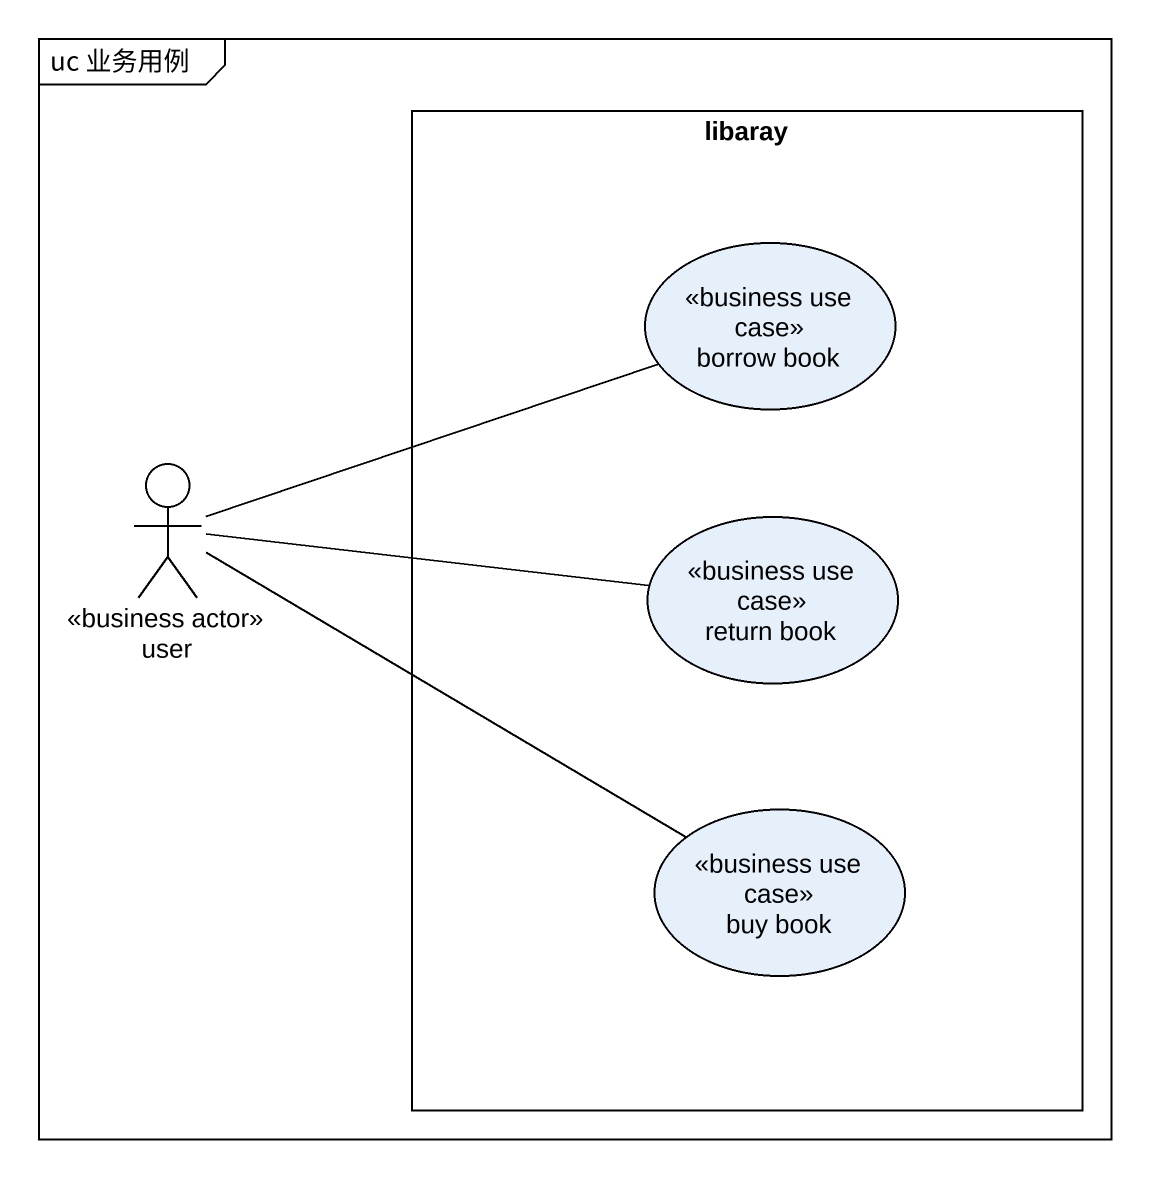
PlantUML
@startuml
mainframe uc 业务用例
rectangle libaray {
  usecase "borrow book" as borrow_book <<business use case>>
  usecase "return book" as return_book <<business use case>>
  usecase "buy book" as buy_book <<business use case>>
}
actor user <<business actor>>
user -right- borrow_book
user -right- return_book
user -right- buy_book
@enduml
